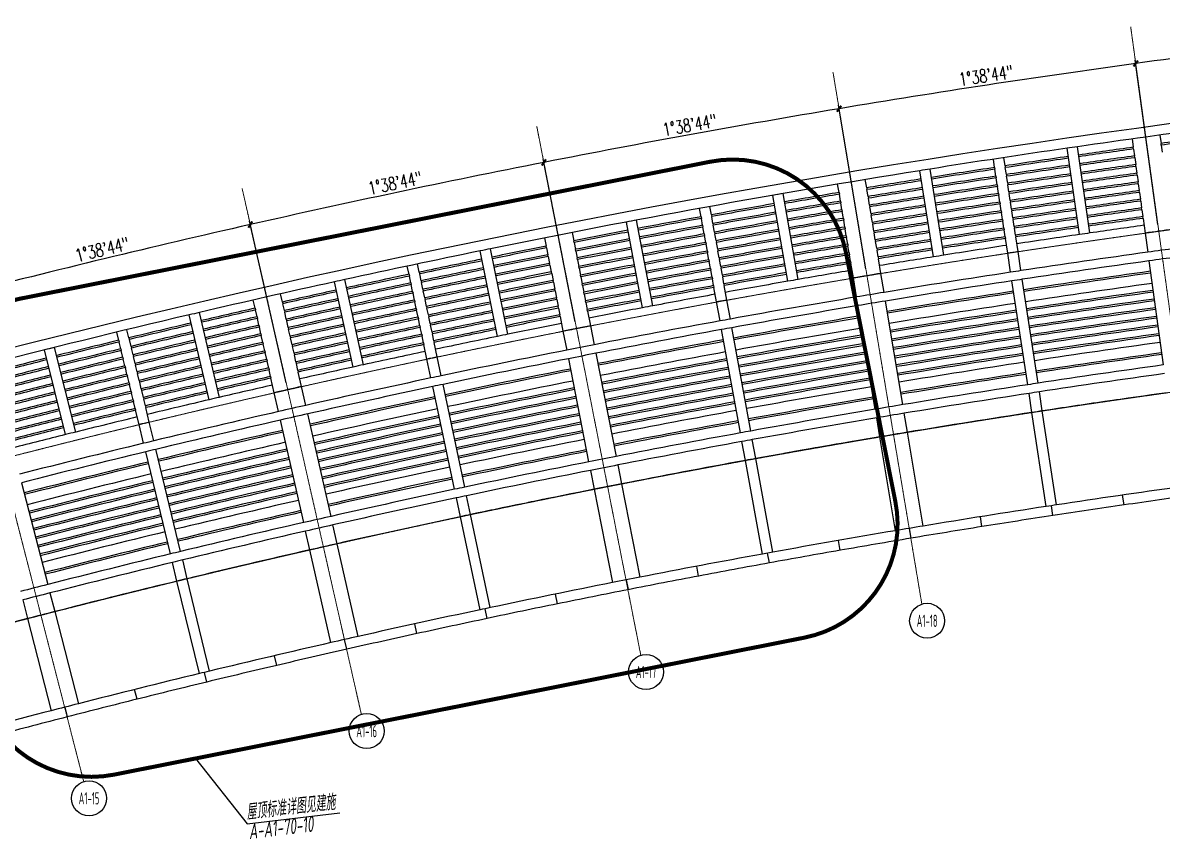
# Model space of a CAD drawing. Header units: millimetres. Extents: x 0 to 12110233, y -6694180 to 0.
# Drawn here: x 11706240 to 11738784, y -6420678 to -6397367 of the extents above; entities that cross this region are included whole.
import ezdxf
from ezdxf.enums import TextEntityAlignment as Align

# ---------------------------------------------------------------- set-up
doc = ezdxf.new("R2010")
doc.units = ezdxf.units.MM
doc.header["$LTSCALE"] = 10
doc.linetypes.add('A1-RI-F3$0$CENTER', pattern=[50.8, 31.75, -6.35, 6.35, -6.35])
doc.linetypes.add('A1-RI-F3$0$DASHED', pattern=[0.75, 0.5, -0.25])
for name, color, linetype in [('A1-RI-F3$0$A-COLU-HATH', 8, 'Continuous'), ('A1-RI-F3$0$A-SYMB', 4, 'Continuous'), ('A1-RI-F3$0$A-SYMB-NAME', 4, 'Continuous'), ('A1-RI-F3$0$A-TEXT', 4, 'Continuous'), ('A1-RI-F3$0$A-TEXT1', 4, 'Continuous'), ('A1-RI-F3$0$A2-RG-AXIS-150$0$A-DIMS-100', 1, 'Continuous'), ('A1-RI-F3$0$Crescent canopy$0$A-DETL-PEN0', 247, 'Continuous'), ('A1-RI-F3$0$Crescent canopy$0$A-DETL-PEN2', 233, 'Continuous')]:
    doc.layers.add(name, color=color, linetype=linetype)
doc.layers.add('A1-RI-F3$0$A-GRID', color=1, linetype='A1-RI-F3$0$CENTER', lineweight=9)
doc.styles.add('A1-RI-F3$0$A1-RG-AXIS$0$XD2008', font='xd-hzs.shx', dxfattribs={"width": 0.7, "bigfont": 'xd-hztxt.shx'})
doc.styles.add('A1-RI-F3$0$A2-RG-AXIS-150$0$XD2008', font='romans.shx', dxfattribs={"width": 0.7})
doc.styles.add('A1-RI-F3$0$ECADI', font='gbeitc.shx', dxfattribs={"width": 0.7, "bigfont": 'gbcbig.shx'})
doc.dimstyles.new('A1-RI-F3$0$A2-RG-AXIS-150$0$XD100', dxfattribs={"dimscale": 100, "dimtxt": 5.5, "dimasz": 1.5, "dimexe": 1, "dimexo": 2, "dimgap": 0.5, "dimtad": 1, "dimdec": 0, "dimdsep": 46, "dimtxsty": 'A1-RI-F3$0$A2-RG-AXIS-150$0$XD2008', "dimblk": 'A1-RI-F3$0$A2-RG-AXIS-150$0$_ArchTick', "dimcen": 2.5, "dimclrt": 4, "dimaunit": 1, "dimadec": 3, "dimazin": 0, "dimtfac": 1, "dimtdec": 0, "dimtix": 1, "dimtmove": 0, "dimatfit": 3, "dimfxl": 0, "dimtolj": 1, "dimtzin": 0, "dimarcsym": 0})

# ---------------------------------------------------------------- blocks, each defined once
blk = doc.blocks.new('A1-RI-F3$0$A1zhouhao')
at = {"color": 13}
blk.add_circle((11937809, -6402822), 500, dxfattribs=at)
at = {"style": 'A1-RI-F3$0$A1-RG-AXIS$0$XD2008', "width": 0.7}
blk.add_attdef('GRID', text='', height=500, dxfattribs=at).set_placement((11937809, -6402822), align=Align.MIDDLE)
blk = doc.blocks.new('A1-RI-F3$0$A$C2EA612DB')
at = {"layer": 'A1-RI-F3$0$A-GRID', "ltscale": 0.05}
for p, q in [((52366, 11788), (50266, 27044)), ((41763, 25749), (44301, 10559)), ((36274, 9099), (33301, 24210)), ((24887, 22429), (28293, 7410)), ((20363, 5491), (16528, 20407))]:
    blk.add_line(p, q, dxfattribs=at)
for points in [[(71546, 23294, 0.058826), (3864, 10683, 0.058826)], [(71809, 18701, 0.058707), (5320, 6318, 0.058707)]]:
    blk.add_lwpolyline(points, format="xyb", dxfattribs=at)
at = {"layer": 'A1-RI-F3$0$A-SYMB-NAME', "linetype": 'ByBlock'}
ref = blk.add_blockref('A1-RI-F3$0$A1zhouhao', (-11893356, 6412905), dxfattribs=at)
ref.add_attrib('GRID', 'A1-18', dxfattribs={"layer": '0', "color": 4, "height": 350, "style": 'A1-RI-F3$0$A1-RG-AXIS$0$XD2008', "width": 0.6}).set_placement((44453, 10083), align=Align.MIDDLE)
ref = blk.add_blockref('A1-RI-F3$0$A1zhouhao', (-11901383, 6411445), dxfattribs=at)
ref.add_attrib('GRID', 'A1-17', dxfattribs={"layer": '0', "color": 4, "height": 350, "style": 'A1-RI-F3$0$A1-RG-AXIS$0$XD2008', "width": 0.6}).set_placement((36426, 8623), align=Align.MIDDLE)
ref = blk.add_blockref('A1-RI-F3$0$A1zhouhao', (-11909365, 6409755), dxfattribs=at)
ref.add_attrib('GRID', 'A1-16', dxfattribs={"layer": '0', "color": 4, "height": 350, "style": 'A1-RI-F3$0$A1-RG-AXIS$0$XD2008', "width": 0.6}).set_placement((28445, 6933), align=Align.MIDDLE)
ref = blk.add_blockref('A1-RI-F3$0$A1zhouhao', (-11917294, 6407837), dxfattribs=at)
ref.add_attrib('GRID', 'A1-15', dxfattribs={"layer": '0', "color": 4, "height": 350, "style": 'A1-RI-F3$0$A1-RG-AXIS$0$XD2008', "width": 0.6}).set_placement((20515, 5015), align=Align.MIDDLE)
blk = doc.blocks.new('A1-RI-F3$0$A2-RG-AXIS-150$0$_ArchTick')
at = {"color": 0, "linetype": 'ByBlock', "const_width": 0.4}
blk.add_lwpolyline([(-0.5, -0.5), (0.5, 0.5)], dxfattribs=at)
blk = doc.blocks.new('*D460')
at = {"layer": 'A1-RI-F3$0$A2-RG-AXIS-150$0$A-DIMS-100', "color": 0, "lineweight": -2, "ltscale": 3}
for p, q in [((11747034, -6402094), (11746523, -6397384)), ((11738660, -6403124), (11738014, -6398431))]:
    blk.add_line(p, q, dxfattribs=at)
blk.add_arc((11778730, -6694179), 298438, 96.19338, 97.8388, dxfattribs=at)
at = {"layer": 'A1-RI-F3$0$A2-RG-AXIS-150$0$A-DIMS-100', "color": 0, "lineweight": -2, "ltscale": 3, "xscale": 150, "yscale": 150, "zscale": 150}
for p, rotation in [((11746534, -6397483), 6.193382759317099), ((11738028, -6398530), 187.8388037514735)]:
    blk.add_blockref('A1-RI-F3$0$A2-RG-AXIS-150$0$_ArchTick', p, dxfattribs=dict(at, rotation=rotation))
at = {"layer": 'A1-RI-F3$0$A2-RG-AXIS-150$0$A-DIMS-100', "color": 4, "ltscale": 3, "insert": (11742243, -6397705), "char_height": 375, "attachment_point": 5, "rotation": 7.0161, "style": 'A1-RI-F3$0$A2-RG-AXIS-150$0$XD2008'}
blk.add_mtext('\\A1;1°38\'44"', dxfattribs=at)
blk = doc.blocks.new('*D462')
at = {"layer": 'A1-RI-F3$0$A2-RG-AXIS-150$0$A-DIMS-100', "color": 0, "lineweight": -2, "ltscale": 3}
for p, q in [((11738660, -6403124), (11738014, -6398431)), ((11730319, -6404395), (11729539, -6399722))]:
    blk.add_line(p, q, dxfattribs=at)
blk.add_arc((11778732, -6694179), 298438, 97.83909, 99.48451, dxfattribs=at)
at = {"layer": 'A1-RI-F3$0$A2-RG-AXIS-150$0$A-DIMS-100', "color": 0, "lineweight": -2, "ltscale": 3, "xscale": 150, "yscale": 150, "zscale": 150}
for p, rotation in [((11738028, -6398530), 7.839087623137274), ((11729555, -6399821), 189.4845086152937)]:
    blk.add_blockref('A1-RI-F3$0$A2-RG-AXIS-150$0$_ArchTick', p, dxfattribs=dict(at, rotation=rotation))
at = {"layer": 'A1-RI-F3$0$A2-RG-AXIS-150$0$A-DIMS-100', "color": 4, "ltscale": 3, "insert": (11733746, -6398875), "char_height": 375, "attachment_point": 5, "rotation": 8.6618, "style": 'A1-RI-F3$0$A2-RG-AXIS-150$0$XD2008'}
blk.add_mtext('\\A1;1°38\'44"', dxfattribs=at)
blk = doc.blocks.new('*D464')
at = {"layer": 'A1-RI-F3$0$A2-RG-AXIS-150$0$A-DIMS-100', "color": 0, "lineweight": -2, "ltscale": 3}
for p, q in [((11730319, -6404395), (11729539, -6399722)), ((11722018, -6405904), (11721104, -6401256))]:
    blk.add_line(p, q, dxfattribs=at)
blk.add_arc((11778730, -6694179), 298438, 99.48422, 101.12964, dxfattribs=at)
at = {"layer": 'A1-RI-F3$0$A2-RG-AXIS-150$0$A-DIMS-100', "color": 0, "lineweight": -2, "ltscale": 3, "xscale": 150, "yscale": 150, "zscale": 150}
for p, rotation in [((11729555, -6399821), 9.48421958277839), ((11721123, -6401354), 191.1296405749349)]:
    blk.add_blockref('A1-RI-F3$0$A2-RG-AXIS-150$0$_ArchTick', p, dxfattribs=dict(at, rotation=rotation))
at = {"layer": 'A1-RI-F3$0$A2-RG-AXIS-150$0$A-DIMS-100', "color": 4, "ltscale": 3, "insert": (11725285, -6400288), "char_height": 375, "attachment_point": 5, "rotation": 10.3069, "style": 'A1-RI-F3$0$A2-RG-AXIS-150$0$XD2008'}
blk.add_mtext('\\A1;1°38\'44"', dxfattribs=at)
blk = doc.blocks.new('*D466')
at = {"layer": 'A1-RI-F3$0$A2-RG-AXIS-150$0$A-DIMS-100', "color": 0, "lineweight": -2, "ltscale": 3}
for p, q in [((11722018, -6405904), (11721104, -6401256)), ((11713764, -6407652), (11712717, -6403031))]:
    blk.add_line(p, q, dxfattribs=at)
blk.add_arc((11778732, -6694179), 298438, 101.12992, 102.77535, dxfattribs=at)
at = {"layer": 'A1-RI-F3$0$A2-RG-AXIS-150$0$A-DIMS-100', "color": 0, "lineweight": -2, "ltscale": 3, "xscale": 150, "yscale": 150, "zscale": 150}
for p, rotation in [((11721123, -6401354), 11.12992444659921), ((11712739, -6403129), 192.7753454387557)]:
    blk.add_blockref('A1-RI-F3$0$A2-RG-AXIS-150$0$_ArchTick', p, dxfattribs=dict(at, rotation=rotation))
at = {"layer": 'A1-RI-F3$0$A2-RG-AXIS-150$0$A-DIMS-100', "color": 4, "ltscale": 3, "insert": (11716868, -6401944), "char_height": 375, "attachment_point": 5, "rotation": 11.9526, "style": 'A1-RI-F3$0$A2-RG-AXIS-150$0$XD2008'}
blk.add_mtext('\\A1;1°38\'44"', dxfattribs=at)
blk = doc.blocks.new('*D468')
at = {"layer": 'A1-RI-F3$0$A2-RG-AXIS-150$0$A-DIMS-100', "color": 0, "lineweight": -2, "ltscale": 3}
for p, q in [((11713764, -6407652), (11712717, -6403031)), ((11705563, -6409635), (11704384, -6405047))]:
    blk.add_line(p, q, dxfattribs=at)
blk.add_arc((11778724, -6694180), 298438, 102.77374, 104.41916, dxfattribs=at)
at = {"layer": 'A1-RI-F3$0$A2-RG-AXIS-150$0$A-DIMS-100', "color": 0, "lineweight": -2, "ltscale": 3, "xscale": 150, "yscale": 150, "zscale": 150}
for p, rotation in [((11712739, -6403129), 12.77373545685853), ((11704409, -6405144), 194.4191564490149)]:
    blk.add_blockref('A1-RI-F3$0$A2-RG-AXIS-150$0$_ArchTick', p, dxfattribs=dict(at, rotation=rotation))
at = {"layer": 'A1-RI-F3$0$A2-RG-AXIS-150$0$A-DIMS-100', "color": 4, "ltscale": 3, "insert": (11708502, -6403841), "char_height": 375, "attachment_point": 5, "rotation": 13.5964, "style": 'A1-RI-F3$0$A2-RG-AXIS-150$0$XD2008'}
blk.add_mtext('\\A1;1°38\'44"', dxfattribs=at)
blk = doc.blocks.new('A1-RI-F3$0$Crescent canopy$0$CRESCENT')
at = {"layer": 'A1-RI-F3$0$Crescent canopy$0$A-DETL-PEN0'}
for centre, radius, start, end in [((761384, 423576), 296040, 97.4566, 97.76154), ((761384, 423576), 295990, 97.4566, 97.76153), ((761385, 423570), 296046, 97.91639, 98.22133), ((761385, 423570), 295996, 97.9164, 98.22132), ((761391, 423527), 296090, 98.27938, 98.63265), ((761391, 423527), 296040, 98.27939, 98.63264), ((761385, 423570), 295796, 97.91646, 98.2213), ((761385, 423570), 295746, 97.91647, 98.2213), ((761393, 423514), 296103, 98.6907, 99.04395), ((761393, 423514), 296053, 98.6907, 99.04394), ((761391, 423527), 295840, 98.27941, 98.63263), ((761391, 423527), 295790, 98.27941, 98.63262), ((761391, 423527), 295590, 98.27943, 98.6326), ((761391, 423527), 295540, 98.27944, 98.6326), ((761385, 423570), 295546, 97.91652, 98.22128), ((761385, 423570), 295496, 97.91654, 98.22127), ((761385, 423570), 295296, 97.91659, 98.22125), ((761385, 423570), 295246, 97.9166, 98.22125), ((761391, 423532), 296085, 99.102, 99.40689), ((761391, 423532), 296035, 99.102, 99.40688), ((761393, 423514), 295853, 98.69072, 99.04392), ((761393, 423514), 295803, 98.69073, 99.04392), ((761393, 423514), 295603, 98.69075, 99.0439), ((761393, 423514), 295553, 98.69075, 99.0439), ((761391, 423527), 295340, 98.27946, 98.63258), ((761391, 423527), 295290, 98.27946, 98.63257), ((761385, 423570), 295046, 97.91665, 98.22123), ((761385, 423570), 294996, 97.91667, 98.22122), ((761383, 423576), 296040, 99.56172, 99.86666), ((761383, 423576), 295990, 99.56173, 99.86666), ((761391, 423532), 295835, 99.10202, 99.40683), ((761391, 423532), 295785, 99.10203, 99.40682), ((761391, 423532), 295585, 99.10205, 99.40676), ((761391, 423532), 295535, 99.10205, 99.40675), ((761393, 423514), 295353, 98.69077, 99.04388), ((761393, 423514), 295303, 98.69078, 99.04387), ((761391, 423527), 295090, 98.27948, 98.63255), ((761391, 423527), 295040, 98.27949, 98.63255), ((761385, 423570), 294796, 97.91672, 98.2212), ((761385, 423570), 294746, 97.91673, 98.2212), ((761384, 423570), 296046, 99.92472, 100.27804), ((761384, 423570), 295996, 99.92473, 100.27804), ((761383, 423576), 295790, 99.56178, 99.86664), ((761383, 423576), 295740, 99.5618, 99.86663), ((761383, 423576), 295540, 99.56185, 99.86661), ((761391, 423532), 295335, 99.10207, 99.4067), ((761391, 423532), 295285, 99.10208, 99.40669), ((761393, 423514), 295103, 98.6908, 99.04385), ((761393, 423514), 295053, 98.6908, 99.04385), ((761391, 423527), 294840, 98.27951, 98.63253), ((761391, 423527), 294790, 98.27951, 98.63252), ((761391, 423527), 294590, 98.27953, 98.6325), ((761385, 423570), 294546, 97.91679, 98.22118), ((761385, 423570), 294496, 97.9168, 98.22117), ((761385, 423570), 294296, 97.91685, 98.22115), ((761385, 423570), 294246, 97.91686, 98.22115), ((761386, 423562), 296054, 100.3361, 100.68941), ((761386, 423562), 296004, 100.33611, 100.68941), ((761384, 423570), 295796, 99.92475, 100.27802), ((761384, 423570), 295746, 99.92475, 100.27801), ((761384, 423570), 295546, 99.92477, 100.27799), ((761383, 423576), 295490, 99.56186, 99.86661), ((761383, 423576), 295290, 99.56192, 99.86659), ((761383, 423576), 295240, 99.56193, 99.86658), ((761391, 423532), 295085, 99.1021, 99.40663), ((761391, 423532), 295035, 99.1021, 99.40662), ((761393, 423514), 294853, 98.69082, 99.04383), ((761393, 423514), 294803, 98.69083, 99.04382), ((761393, 423514), 294603, 98.69085, 99.0438), ((761393, 423514), 294553, 98.69085, 99.0438), ((761391, 423527), 294540, 98.27953, 98.6325), ((761391, 423527), 294340, 98.27955, 98.63248), ((761391, 423527), 294290, 98.27956, 98.63247), ((761385, 423570), 294046, 97.91692, 98.22113), ((761385, 423570), 293996, 97.91693, 98.22112), ((761387, 423555), 296062, 100.74747, 101.05239), ((761387, 423555), 296012, 100.74748, 101.05238), ((761386, 423562), 295804, 100.33613, 100.68939), ((761386, 423562), 295754, 100.33613, 100.68938), ((761384, 423570), 295496, 99.92478, 100.27799), ((761384, 423570), 295296, 99.9248, 100.27797), ((761384, 423570), 295246, 99.9248, 100.27796), ((761383, 423576), 295040, 99.56198, 99.86656), ((761383, 423576), 294990, 99.56199, 99.86656), ((761391, 423532), 294834, 99.10212, 99.40657), ((761391, 423532), 294784, 99.10213, 99.40655), ((761391, 423532), 294584, 99.10215, 99.4065), ((761391, 423532), 294534, 99.10215, 99.40649), ((761393, 423514), 294353, 98.69087, 99.04378), ((761393, 423514), 294303, 98.69088, 99.04377), ((761391, 423527), 294090, 98.27958, 98.63245), ((761391, 423527), 294040, 98.27958, 98.63245), ((761387, 423555), 295812, 100.7475, 101.05233), ((761387, 423555), 295762, 100.7475, 101.05231), ((761386, 423562), 295554, 100.33615, 100.68937), ((761386, 423562), 295504, 100.33616, 100.68936), ((761386, 423562), 295304, 100.33618, 100.68934), ((761386, 423562), 295254, 100.33618, 100.68934), ((761384, 423570), 295046, 99.92482, 100.27794), ((761384, 423570), 294996, 99.92483, 100.27794), ((761383, 423576), 294790, 99.56205, 99.86654), ((761383, 423576), 294740, 99.56206, 99.86653), ((761383, 423576), 294540, 99.56211, 99.86651), ((761391, 423532), 294334, 99.10217, 99.40643), ((761391, 423532), 294284, 99.10218, 99.40642), ((761393, 423514), 294103, 98.69089, 99.04375), ((761393, 423514), 294053, 98.6909, 99.04375), ((761389, 423544), 296072, 101.20721, 101.51212), ((761389, 423544), 296022, 101.20722, 101.51211), ((761389, 423544), 295822, 101.20728, 101.5121), ((761387, 423555), 295562, 100.74752, 101.05226), ((761387, 423555), 295512, 100.74753, 101.05225), ((761386, 423562), 295054, 100.3362, 100.68932), ((761386, 423562), 295004, 100.33621, 100.68931), ((761384, 423570), 294796, 99.92485, 100.27792), ((761384, 423570), 294746, 99.92485, 100.27792), ((761384, 423570), 294546, 99.92487, 100.2779), ((761383, 423576), 294490, 99.56213, 99.86651), ((761383, 423576), 294290, 99.56218, 99.86649), ((761383, 423576), 294240, 99.56219, 99.86648), ((761391, 423532), 294084, 99.1022, 99.40637), ((761391, 423532), 294034, 99.1022, 99.40636), ((761390, 423539), 296077, 101.57017, 101.92346), ((761390, 423539), 296027, 101.57018, 101.92345), ((761389, 423544), 295772, 101.20729, 101.51209), ((761389, 423544), 295572, 101.20734, 101.51207), ((761389, 423544), 295522, 101.20736, 101.51207), ((761387, 423555), 295312, 100.74755, 101.0522), ((761387, 423555), 295262, 100.74755, 101.05218), ((761387, 423555), 295062, 100.74757, 101.05213), ((761387, 423555), 295012, 100.74758, 101.05212), ((761386, 423562), 294804, 100.33623, 100.68929), ((761386, 423562), 294754, 100.33623, 100.68929), ((761384, 423570), 294496, 99.92488, 100.27789), ((761384, 423570), 294296, 99.9249, 100.27787), ((761384, 423570), 294246, 99.9249, 100.27787), ((761383, 423576), 294040, 99.56225, 99.86646), ((761383, 423576), 293990, 99.56226, 99.86646), ((761389, 423545), 296072, 101.98151, 102.3348), ((761389, 423545), 296022, 101.98152, 102.3348), ((761390, 423539), 295827, 101.5702, 101.92343), ((761390, 423539), 295777, 101.5702, 101.92343), ((761390, 423539), 295577, 101.57022, 101.92341), ((761390, 423539), 295527, 101.57023, 101.9234), ((761389, 423544), 295322, 101.20741, 101.51205), ((761389, 423544), 295272, 101.20742, 101.51204), ((761387, 423555), 294812, 100.7476, 101.05206), ((761387, 423555), 294762, 100.7476, 101.05205), ((761386, 423562), 294554, 100.33625, 100.68927), ((761386, 423562), 294504, 100.33626, 100.68926), ((761386, 423562), 294304, 100.33628, 100.68924), ((761384, 423570), 294046, 99.92492, 100.27785), ((761384, 423570), 293996, 99.92493, 100.27784), ((761389, 423545), 292496, 97.91735, 98.63231), ((761389, 423545), 292446, 97.91737, 98.6323), ((761389, 423545), 295822, 101.98154, 102.33478), ((761389, 423545), 295772, 101.98154, 102.33477), ((761390, 423539), 295327, 101.57025, 101.92338), ((761390, 423539), 295277, 101.57025, 101.92338), ((761389, 423544), 295072, 101.20747, 101.51202), ((761389, 423544), 295022, 101.20749, 101.51202), ((761389, 423544), 294822, 101.20754, 101.512), ((761387, 423555), 294562, 100.74762, 101.052), ((761387, 423555), 294512, 100.74763, 101.05199), ((761386, 423562), 294254, 100.33628, 100.68924), ((761386, 423562), 294054, 100.3363, 100.68922), ((761386, 423562), 294004, 100.33631, 100.68921), ((761389, 423545), 292146, 97.91745, 98.63227), ((761386, 423560), 296056, 102.39286, 102.69778), ((761386, 423560), 296006, 102.39286, 102.69777), ((761386, 423560), 295806, 102.39288, 102.69772), ((761386, 423560), 295756, 102.39289, 102.6977), ((761389, 423545), 295572, 101.98156, 102.33475), ((761389, 423545), 295522, 101.98157, 102.33475), ((761389, 423545), 295322, 101.98159, 102.33473), ((761390, 423539), 295077, 101.57027, 101.92336), ((761390, 423539), 295027, 101.57028, 101.92335), ((761389, 423544), 294772, 101.20755, 101.51199), ((761389, 423544), 294572, 101.20761, 101.51197), ((761389, 423544), 294522, 101.20762, 101.51197), ((761387, 423555), 294312, 100.74765, 101.05193), ((761387, 423555), 294262, 100.74765, 101.05192), ((761387, 423555), 294062, 100.74767, 101.05187), ((761387, 423555), 294012, 100.74768, 101.05185), ((761392, 423521), 292521, 98.69105, 99.40594), ((761392, 423521), 292471, 98.69105, 99.40593), ((761389, 423545), 291946, 97.9175, 98.63225), ((761389, 423545), 291896, 97.91751, 98.63225), ((761389, 423545), 291696, 97.91757, 98.63223), ((761389, 423545), 291646, 97.91758, 98.63222), ((761378, 423592), 296024, 102.85261, 103.15757), ((761378, 423592), 295974, 102.85263, 103.15757), ((761386, 423560), 295556, 102.39291, 102.69765), ((761386, 423560), 295506, 102.39291, 102.69764), ((761389, 423545), 295272, 101.98159, 102.33472), ((761389, 423545), 295072, 101.98161, 102.3347), ((761389, 423545), 295022, 101.98161, 102.3347), ((761390, 423539), 294827, 101.5703, 101.92333), ((761390, 423539), 294777, 101.5703, 101.92333), ((761390, 423539), 294577, 101.57032, 101.92331), ((761390, 423539), 294527, 101.57033, 101.9233), ((761389, 423544), 294322, 101.20767, 101.51195), ((761389, 423544), 294272, 101.20768, 101.51194), ((761392, 423521), 292171, 98.69108, 99.40585), ((761392, 423521), 291971, 98.6911, 99.40579), ((761392, 423521), 291921, 98.69111, 99.40578), ((761389, 423545), 291446, 97.91763, 98.6322), ((761389, 423545), 291396, 97.91765, 98.63219), ((761386, 423561), 296056, 103.21565, 103.56896), ((761378, 423592), 295774, 102.85268, 103.15755), ((761378, 423592), 295724, 102.85269, 103.15754), ((761386, 423560), 295306, 102.39293, 102.69759), ((761386, 423560), 295256, 102.39294, 102.69757), ((761389, 423545), 294822, 101.98163, 102.33468), ((761389, 423545), 294772, 101.98164, 102.33467), ((761390, 423539), 294327, 101.57035, 101.92328), ((761390, 423539), 294277, 101.57035, 101.92328), ((761389, 423544), 294072, 101.20774, 101.51192), ((761389, 423544), 294022, 101.20775, 101.51192), ((761384, 423573), 292468, 99.56267, 100.27769), ((761384, 423573), 292418, 99.56268, 100.27769), ((761392, 423521), 291721, 98.69113, 99.40573), ((761392, 423521), 291671, 98.69113, 99.40571), ((761389, 423545), 291196, 97.9177, 98.63217), ((761389, 423545), 291146, 97.91772, 98.63217), ((761386, 423561), 296006, 103.21565, 103.56895), ((761386, 423561), 295806, 103.21567, 103.56893), ((761386, 423561), 295756, 103.21568, 103.56893), ((761378, 423592), 295524, 102.85275, 103.15752), ((761378, 423592), 295474, 102.85276, 103.15752), ((761378, 423592), 295274, 102.85281, 103.1575), ((761386, 423560), 295056, 102.39296, 102.69752), ((761386, 423560), 295006, 102.39296, 102.69751), ((761386, 423560), 294806, 102.39298, 102.69746), ((761386, 423560), 294756, 102.39299, 102.69744), ((761389, 423545), 294572, 101.98166, 102.33465), ((761389, 423545), 294522, 101.98166, 102.33465), ((761389, 423545), 294322, 101.98168, 102.33463), ((761390, 423539), 294077, 101.57037, 101.92326), ((761390, 423539), 294027, 101.57038, 101.92325), ((761384, 423573), 292118, 99.56276, 100.27766), ((761384, 423573), 291918, 99.56281, 100.27763), ((761392, 423521), 291471, 98.69115, 99.40566), ((761392, 423521), 291421, 98.69116, 99.40565), ((761389, 423545), 290946, 97.91777, 98.63215), ((761389, 423545), 290896, 97.91778, 98.63214), ((761389, 423545), 290696, 97.91784, 98.63212), ((761389, 423545), 290646, 97.91785, 98.63212), ((761397, 423514), 296104, 103.62701, 103.98026), ((761397, 423514), 296054, 103.62701, 103.98025), ((761386, 423561), 295556, 103.2157, 103.56891), ((761386, 423561), 295506, 103.2157, 103.5689), ((761378, 423592), 295224, 102.85282, 103.15749), ((761378, 423592), 295024, 102.85288, 103.15748), ((761378, 423592), 294974, 102.85289, 103.15747), ((761386, 423560), 294556, 102.39301, 102.69739), ((761386, 423560), 294506, 102.39301, 102.69738), ((761389, 423545), 294272, 101.98169, 102.33462), ((761389, 423545), 294072, 101.98171, 102.3346), ((761389, 423545), 294022, 101.98171, 102.3346), ((761386, 423559), 292483, 100.33646, 101.05145), ((761386, 423559), 292433, 100.33647, 101.05144), ((761384, 423573), 291868, 99.56283, 100.27763), ((761384, 423573), 291668, 99.56288, 100.27761), ((761384, 423573), 291618, 99.5629, 100.2776), ((761392, 423521), 291221, 98.69118, 99.40559), ((761392, 423521), 291171, 98.69118, 99.40558), ((761392, 423521), 290971, 98.6912, 99.40552), ((761392, 423521), 290921, 98.69121, 99.40551), ((761389, 423545), 290446, 97.9179, 98.6321), ((761400, 423501), 296117, 104.0383, 104.34317), ((761397, 423514), 295854, 103.62703, 103.98023), ((761397, 423514), 295804, 103.62704, 103.98023), ((761397, 423514), 295604, 103.62706, 103.98021), ((761386, 423561), 295306, 103.21572, 103.56888), ((761386, 423561), 295256, 103.21573, 103.56888), ((761386, 423561), 295056, 103.21575, 103.56886), ((761378, 423592), 294774, 102.85294, 103.15745), ((761378, 423592), 294724, 102.85296, 103.15745), ((761386, 423560), 294306, 102.39303, 102.69732), ((761386, 423560), 294256, 102.39304, 102.69731), ((761386, 423559), 292133, 100.3365, 101.05135), ((761384, 423573), 291418, 99.56295, 100.27758), ((761384, 423573), 291368, 99.56296, 100.27758), ((761392, 423521), 290721, 98.69123, 99.40546), ((761392, 423521), 290671, 98.69124, 99.40544), ((761389, 423545), 290146, 97.91799, 98.63207), ((761385, 423569), 290073, 97.91797, 98.63209), ((761400, 423501), 296067, 104.03831, 104.34315), ((761400, 423501), 295867, 104.03833, 104.3431), ((761400, 423501), 295817, 104.03833, 104.34309), ((761397, 423514), 295554, 103.62706, 103.9802), ((761397, 423514), 295354, 103.62708, 103.98018), ((761397, 423514), 295304, 103.62709, 103.98018), ((761386, 423561), 295006, 103.21575, 103.56885), ((761386, 423561), 294806, 103.21577, 103.56883), ((761386, 423561), 294756, 103.21578, 103.56883), ((761378, 423592), 294524, 102.85301, 103.15743), ((761378, 423592), 294474, 102.85302, 103.15742), ((761378, 423592), 294274, 102.85307, 103.1574), ((761386, 423560), 294056, 102.39306, 102.69726), ((761386, 423560), 294006, 102.39306, 102.69724), ((761390, 423541), 292500, 101.20816, 101.9231), ((761386, 423559), 291933, 100.33652, 101.0513), ((761386, 423559), 291883, 100.33652, 101.05129), ((761386, 423559), 291683, 100.33654, 101.05123), ((761386, 423559), 291633, 100.33655, 101.05122), ((761384, 423573), 291168, 99.56302, 100.27756), ((761384, 423573), 291118, 99.56303, 100.27755), ((761384, 423573), 290918, 99.56308, 100.27753), ((761392, 423521), 290471, 98.69126, 99.40539), ((761400, 423501), 295617, 104.03835, 104.34304), ((761400, 423501), 295567, 104.03836, 104.34302), ((761397, 423514), 295104, 103.62711, 103.98016), ((761397, 423514), 295054, 103.62711, 103.98016), ((761386, 423561), 294556, 103.2158, 103.56881), ((761386, 423561), 294506, 103.2158, 103.5688), ((761378, 423592), 294224, 102.85309, 103.1574), ((761378, 423592), 294024, 102.85314, 103.15738), ((761378, 423592), 293974, 102.85315, 103.15737), ((761390, 423541), 292450, 101.20817, 101.9231), ((761390, 423541), 292150, 101.20825, 101.92307), ((761386, 423559), 291433, 100.33657, 101.05117), ((761386, 423559), 291383, 100.33657, 101.05115), ((761384, 423573), 290868, 99.5631, 100.27753), ((761384, 423573), 290668, 99.56315, 100.27751), ((761384, 423573), 290618, 99.56317, 100.2775), ((761392, 423521), 290171, 98.69129, 99.40531), ((761392, 423526), 290116, 98.69135, 99.40537), ((761400, 423501), 295367, 104.03838, 104.34297), ((761400, 423501), 295317, 104.03838, 104.34296), ((761400, 423501), 295117, 104.0384, 104.3429), ((761397, 423514), 294854, 103.62713, 103.98014), ((761397, 423514), 294804, 103.62714, 103.98013), ((761397, 423514), 294604, 103.62716, 103.98011), ((761386, 423561), 294306, 103.21582, 103.56878), ((761386, 423561), 294256, 103.21583, 103.56878), ((761386, 423561), 294056, 103.21585, 103.56876), ((761390, 423541), 291950, 101.20831, 101.92305), ((761390, 423541), 291900, 101.20832, 101.92304), ((761386, 423559), 291183, 100.33659, 101.0511), ((761386, 423559), 291133, 100.3366, 101.05109), ((761384, 423573), 290418, 99.56322, 100.27748), ((761400, 423501), 295067, 104.03841, 104.34289), ((761400, 423501), 294867, 104.03843, 104.34284), ((761400, 423501), 294817, 104.03843, 104.34282), ((761397, 423514), 294554, 103.62716, 103.98011), ((761397, 423514), 294354, 103.62718, 103.98009), ((761397, 423514), 294303, 103.62719, 103.98008), ((761386, 423561), 294006, 103.21585, 103.56875), ((761388, 423551), 292490, 101.98186, 102.69683), ((761388, 423551), 292440, 101.98187, 102.69682), ((761390, 423541), 291700, 101.20837, 101.92302), ((761390, 423541), 291650, 101.20839, 101.92302), ((761386, 423559), 290933, 100.33662, 101.05103), ((761386, 423559), 290883, 100.33662, 101.05102), ((761386, 423559), 290683, 100.33664, 101.05096), ((761386, 423559), 290633, 100.33665, 101.05095), ((761384, 423573), 290118, 99.5633, 100.27745), ((761390, 423538), 290104, 99.56334, 100.27739), ((761400, 423501), 294617, 104.03845, 104.34277), ((761400, 423501), 294567, 104.03846, 104.34276), ((761397, 423514), 294103, 103.6272, 103.98006), ((761397, 423514), 294053, 103.62721, 103.98006), ((761388, 423551), 292140, 101.9819, 102.69674), ((761390, 423541), 291450, 101.20844, 101.923), ((761390, 423541), 291400, 101.20845, 101.92299), ((761390, 423541), 291200, 101.20851, 101.92297), ((761386, 423559), 290433, 100.33667, 101.0509), ((761400, 423501), 294367, 104.03848, 104.34271), ((761400, 423501), 294317, 104.03848, 104.34269), ((761400, 423501), 294117, 104.0385, 104.34264), ((761388, 423551), 291940, 101.98192, 102.69668), ((761388, 423551), 291890, 101.98192, 102.69667), ((761388, 423551), 291690, 101.98194, 102.69662), ((761388, 423551), 291640, 101.98195, 102.6966), ((761390, 423541), 291150, 101.20852, 101.92297), ((761390, 423541), 290950, 101.20858, 101.92295), ((761390, 423541), 290900, 101.20859, 101.92294), ((761386, 423559), 290133, 100.3367, 101.05081), ((761385, 423565), 290076, 100.33666, 101.05077), ((761400, 423501), 294067, 104.03851, 104.34263), ((761380, 423583), 292457, 102.85357, 103.56862), ((761380, 423583), 292407, 102.85358, 103.56861), ((761388, 423551), 291440, 101.98197, 102.69655), ((761388, 423551), 291390, 101.98197, 102.69654), ((761390, 423541), 290700, 101.20864, 101.92292), ((761390, 423541), 290650, 101.20866, 101.92292), ((761380, 423583), 292107, 102.85366, 103.56858), ((761380, 423583), 291907, 102.85371, 103.56856), ((761388, 423551), 291190, 101.98199, 102.69648), ((761388, 423551), 291140, 101.982, 102.69647), ((761390, 423541), 290450, 101.20871, 101.9229), ((761380, 423583), 291857, 102.85373, 103.56856), ((761380, 423583), 291657, 102.85378, 103.56854), ((761380, 423583), 291607, 102.85379, 103.56853), ((761388, 423551), 290940, 101.98202, 102.69641), ((761388, 423551), 290890, 101.98202, 102.6964), ((761388, 423551), 290690, 101.98204, 102.69635), ((761388, 423551), 290640, 101.98205, 102.69633), ((761390, 423541), 290150, 101.20879, 101.92287), ((761384, 423570), 290071, 101.20878, 101.92291), ((761399, 423506), 292537, 103.62737, 104.34222), ((761399, 423506), 292487, 103.62737, 104.34221), ((761380, 423583), 291407, 102.85385, 103.56851), ((761380, 423583), 291358, 102.85386, 103.5685), ((761388, 423551), 290440, 101.98207, 102.69628), ((761399, 423506), 292187, 103.6274, 104.34213), ((761399, 423506), 291987, 103.62742, 104.34208), ((761399, 423506), 291937, 103.62743, 104.34206), ((761380, 423583), 291158, 102.85392, 103.56848), ((761380, 423583), 291108, 102.85393, 103.56848), ((761380, 423583), 290908, 102.85398, 103.56846), ((761388, 423551), 290140, 101.9821, 102.6962), ((761391, 423537), 290105, 101.98219, 102.69623), ((761399, 423506), 291736, 103.62745, 104.34201), ((761399, 423506), 291686, 103.62745, 104.34199), ((761380, 423583), 290858, 102.854, 103.56845), ((761380, 423583), 290658, 102.85405, 103.56843), ((761380, 423583), 290608, 102.85406, 103.56843), ((761399, 423506), 291486, 103.62747, 104.34194), ((761399, 423506), 291436, 103.62748, 104.34193), ((761399, 423506), 291236, 103.6275, 104.34187), ((761380, 423583), 290408, 102.85412, 103.56841), ((761399, 423506), 291186, 103.6275, 104.34186), ((761399, 423506), 290986, 103.62752, 104.34181), ((761399, 423506), 290936, 103.62753, 104.34179), ((761380, 423583), 290108, 102.8542, 103.56838), ((761395, 423521), 290122, 102.8542, 103.5682), ((761399, 423506), 290736, 103.62755, 104.34174), ((761399, 423506), 290686, 103.62755, 104.34172), ((761399, 423506), 290486, 103.62757, 104.34167), ((761399, 423507), 290186, 103.62761, 104.34159), ((761382, 423574), 290067, 103.62746, 104.3416)]:
    blk.add_arc(centre, radius, start, end, dxfattribs=at)
at = {"layer": 'A1-RI-F3$0$Crescent canopy$0$A-DETL-PEN2'}
for p, q in [((720579, 717033), (720611, 716795)), ((721371, 717142), (721404, 716904)), ((719077, 714304), (718720, 716768)), ((719374, 714347), (719017, 716811)), ((720618, 716745), (720611, 716795)), ((720618, 716745), (720646, 716547)), ((721411, 716854), (721404, 716904)), ((721411, 716854), (721438, 716656)), ((716652, 716217), (716616, 716455)), ((716949, 716262), (716913, 716500)), ((720652, 716498), (720646, 716547)), ((720652, 716498), (720680, 716300)), ((714907, 713667), (714514, 716125)), ((715203, 713714), (714811, 716173)), ((716652, 716217), (716660, 716168)), ((716690, 715970), (716660, 716168)), ((716949, 716262), (716956, 716213)), ((716986, 716015), (716956, 716213)), ((716986, 716015), (716994, 715966)), ((720686, 716250), (720680, 716300)), ((720686, 716250), (720714, 716052)), ((720721, 716002), (720714, 716052)), ((720721, 716002), (720748, 715804)), ((712208, 715503), (712168, 715740)), ((712997, 715635), (712958, 715872)), ((716690, 715970), (716697, 715920)), ((716728, 715723), (716697, 715920)), ((716728, 715723), (716735, 715673)), ((716765, 715476), (716735, 715673)), ((717024, 715768), (716994, 715966)), ((717024, 715768), (717032, 715719)), ((717062, 715521), (717032, 715719)), ((720755, 715755), (720748, 715804)), ((720755, 715755), (720782, 715557)), ((710746, 712969), (710318, 715422)), ((711042, 713021), (710614, 715474)), ((712208, 715503), (712216, 715454)), ((712249, 715257), (712216, 715454)), ((712997, 715635), (713005, 715586)), ((713038, 715388), (713005, 715586)), ((713038, 715388), (713047, 715339)), ((713079, 715142), (713047, 715339)), ((716765, 715476), (716773, 715426)), ((716803, 715228), (716773, 715426)), ((717062, 715521), (717069, 715471)), ((717099, 715274), (717069, 715471)), ((720789, 715507), (720782, 715557)), ((720789, 715507), (720816, 715309)), ((708267, 714812), (708224, 715048)), ((708562, 714866), (708519, 715102)), ((712249, 715257), (712257, 715207)), ((712290, 715010), (712257, 715207)), ((712290, 715010), (712299, 714961)), ((713079, 715142), (713088, 715092)), ((713121, 714895), (713088, 715092)), ((716803, 715228), (716810, 715179)), ((716840, 714981), (716810, 715179)), ((717099, 715274), (717107, 715224)), ((717137, 715027), (717107, 715224)), ((717137, 715027), (717145, 714977)), ((720823, 715259), (720816, 715309)), ((720823, 715259), (720850, 715061)), ((720857, 715012), (720850, 715061)), ((720857, 715012), (720884, 714814)), ((706891, 712268), (706427, 714715)), ((708267, 714812), (708276, 714763)), ((708312, 714566), (708276, 714763)), ((708562, 714866), (708571, 714816)), ((708607, 714620), (708571, 714816)), ((712332, 714763), (712299, 714961)), ((712332, 714763), (712340, 714714)), ((712373, 714517), (712340, 714714)), ((713121, 714895), (713129, 714846)), ((713162, 714649), (713129, 714846)), ((716840, 714981), (716848, 714932)), ((716878, 714734), (716848, 714932)), ((716878, 714734), (716886, 714685)), ((716916, 714487), (716886, 714685)), ((717175, 714779), (717145, 714977)), ((717175, 714779), (717182, 714730)), ((717212, 714532), (717182, 714730)), ((720891, 714764), (720884, 714814)), ((720891, 714764), (720949, 714343)), ((704584, 714361), (704630, 714125)), ((706596, 712212), (706133, 714659)), ((708312, 714566), (708321, 714517)), ((708357, 714320), (708321, 714517)), ((708607, 714620), (708616, 714570)), ((708652, 714374), (708616, 714570)), ((708652, 714374), (708661, 714324)), ((712373, 714517), (712381, 714468)), ((712414, 714270), (712381, 714468)), ((713162, 714649), (713170, 714599)), ((713203, 714402), (713170, 714599)), ((713203, 714402), (713211, 714353)), ((713244, 714155), (713211, 714353)), ((716916, 714487), (716923, 714438)), ((716953, 714240), (716923, 714438)), ((717212, 714532), (717220, 714483)), ((717250, 714285), (717220, 714483)), ((703799, 714206), (703845, 713971)), ((704640, 714076), (704630, 714125)), ((704640, 714076), (704678, 713880)), ((708357, 714320), (708365, 714271)), ((708401, 714074), (708365, 714271)), ((708401, 714074), (708410, 714025)), ((708446, 713828), (708410, 714025)), ((708696, 714128), (708661, 714324)), ((708696, 714128), (708705, 714078)), ((708741, 713882), (708705, 714078)), ((712414, 714270), (712422, 714221)), ((712455, 714024), (712422, 714221)), ((712455, 714024), (712463, 713974)), ((713244, 714155), (713253, 714106)), ((713285, 713909), (713253, 714106)), ((716953, 714240), (716961, 714190)), ((717025, 713771), (716961, 714190)), ((717250, 714285), (717258, 714236)), ((717321, 713816), (717258, 714236)), ((720949, 714343), (721024, 713798)), ((702457, 711396), (701959, 713835)), ((702751, 711456), (702252, 713895)), ((703855, 713922), (703845, 713971)), ((703855, 713922), (703893, 713725)), ((703903, 713676), (703893, 713725)), ((704688, 713831), (704678, 713880)), ((704688, 713831), (704727, 713634)), ((708446, 713828), (708455, 713779)), ((708491, 713582), (708455, 713779)), ((708741, 713882), (708750, 713832)), ((708786, 713636), (708750, 713832)), ((712496, 713777), (712463, 713974)), ((712496, 713777), (712505, 713728)), ((712538, 713530), (712505, 713728)), ((713285, 713909), (713294, 713860)), ((713327, 713662), (713294, 713860)), ((717108, 713227), (717025, 713771)), ((717404, 713272), (717321, 713816)), ((699926, 713166), (699876, 713402)), ((700219, 713229), (700169, 713464)), ((703903, 713676), (703942, 713480)), ((703951, 713431), (703942, 713480)), ((703951, 713431), (703990, 713235)), ((704736, 713585), (704727, 713634)), ((704736, 713585), (704775, 713389)), ((704785, 713340), (704775, 713389)), ((708491, 713582), (708500, 713533)), ((708535, 713336), (708500, 713533)), ((708786, 713636), (708795, 713587)), ((708831, 713390), (708795, 713587)), ((708831, 713390), (708840, 713341)), ((712538, 713530), (712546, 713481)), ((712616, 713062), (712546, 713481)), ((713327, 713662), (713335, 713613)), ((713405, 713194), (713335, 713613)), ((721058, 713551), (721467, 710579)), ((699926, 713166), (699936, 713118)), ((699977, 712922), (699936, 713118)), ((700219, 713229), (700230, 713180)), ((700271, 712984), (700230, 713180)), ((704000, 713186), (703990, 713235)), ((704000, 713186), (704038, 712989)), ((704785, 713340), (704823, 713144)), ((704833, 713095), (704823, 713144)), ((704833, 713095), (704871, 712899)), ((708535, 713336), (708544, 713287)), ((708580, 713090), (708544, 713287)), ((708580, 713090), (708589, 713041)), ((708875, 713144), (708840, 713341)), ((708875, 713144), (708884, 713095)), ((708920, 712898), (708884, 713095)), ((712706, 712520), (712616, 713062)), ((713496, 712652), (713405, 713194)), ((698330, 710520), (697797, 712952)), ((698623, 710584), (698090, 713016)), ((699977, 712922), (699988, 712873)), ((700029, 712677), (699988, 712873)), ((700271, 712984), (700281, 712935)), ((700323, 712739), (700281, 712935)), ((700323, 712739), (700333, 712691)), ((704048, 712940), (704038, 712989)), ((704048, 712940), (704086, 712744)), ((704096, 712695), (704086, 712744)), ((704881, 712850), (704871, 712899)), ((704881, 712850), (704920, 712653)), ((708625, 712844), (708589, 713041)), ((708625, 712844), (708634, 712795)), ((708710, 712377), (708634, 712795)), ((708920, 712898), (708929, 712849)), ((709005, 712431), (708929, 712849)), ((717597, 710014), (717145, 712980)), ((717894, 710059), (717442, 713025)), ((695530, 712199), (695477, 712433)), ((696310, 712376), (696257, 712610)), ((700029, 712677), (700040, 712628)), ((700081, 712433), (700040, 712628)), ((700081, 712433), (700091, 712384)), ((700375, 712495), (700333, 712691)), ((700375, 712495), (700385, 712446)), ((700426, 712250), (700385, 712446)), ((704096, 712695), (704135, 712499)), ((704144, 712450), (704135, 712499)), ((704144, 712450), (704183, 712254)), ((704929, 712604), (704920, 712653)), ((704929, 712604), (704968, 712408)), ((704978, 712359), (704968, 712408)), ((709005, 712431), (708710, 712377)), ((709103, 711890), (709005, 712431)), ((714031, 709446), (713537, 712405)), ((694508, 709653), (693940, 712078)), ((695530, 712199), (695541, 712150)), ((695585, 711955), (695541, 712150)), ((696310, 712376), (696321, 712327)), ((696365, 712132), (696321, 712327)), ((696365, 712132), (696376, 712083)), ((696421, 711888), (696376, 712083)), ((700133, 712188), (700091, 712384)), ((700133, 712188), (700143, 712139)), ((700185, 711944), (700143, 712139)), ((700426, 712250), (700437, 712201)), ((700478, 712006), (700437, 712201)), ((704193, 712204), (704183, 712254)), ((704193, 712204), (704231, 712008)), ((704978, 712359), (705016, 712163)), ((705026, 712114), (705016, 712163)), ((705026, 712114), (705108, 711697)), ((708808, 711836), (708710, 712377)), ((713242, 709314), (712748, 712273)), ((694216, 709585), (693648, 712009)), ((695585, 711955), (695596, 711906)), ((695640, 711711), (695596, 711906)), ((696421, 711888), (696432, 711839)), ((696476, 711644), (696432, 711839)), ((700185, 711944), (700195, 711895)), ((700236, 711699), (700195, 711895)), ((700478, 712006), (700488, 711957)), ((700530, 711761), (700488, 711957)), ((700530, 711761), (700540, 711712)), ((704241, 711959), (704231, 712008)), ((704241, 711959), (704323, 711542)), ((691635, 711282), (691579, 711516)), ((691927, 711353), (691870, 711586)), ((695640, 711711), (695651, 711662)), ((695696, 711467), (695651, 711662)), ((695696, 711467), (695707, 711418)), ((696476, 711644), (696487, 711595)), ((696531, 711400), (696487, 711595)), ((700236, 711699), (700247, 711650)), ((700288, 711454), (700247, 711650)), ((700288, 711454), (700298, 711405)), ((700582, 711517), (700540, 711712)), ((700582, 711517), (700592, 711468)), ((700633, 711272), (700592, 711468)), ((704323, 711542), (704429, 711003)), ((705108, 711697), (705214, 711157)), ((709390, 708638), (708853, 711590)), ((709685, 708692), (709148, 711644)), ((691635, 711282), (691647, 711234)), ((691694, 711039), (691647, 711234)), ((691927, 711353), (691938, 711304)), ((691985, 711110), (691938, 711304)), ((691985, 711110), (691997, 711061)), ((695751, 711223), (695707, 711418)), ((695751, 711223), (695762, 711175)), ((695806, 710980), (695762, 711175)), ((696531, 711400), (696542, 711351)), ((696586, 711156), (696542, 711351)), ((696586, 711156), (696597, 711108)), ((696642, 710913), (696597, 711108)), ((700340, 711210), (700298, 711405)), ((700340, 711210), (700350, 711161)), ((700438, 710745), (700350, 711161)), ((700633, 711272), (700644, 711223)), ((700732, 710808), (700644, 711223)), ((690116, 708591), (689513, 711007)), ((690407, 708664), (689804, 711080)), ((691694, 711039), (691706, 710991)), ((691753, 710796), (691706, 710991)), ((691753, 710796), (691764, 710748)), ((692044, 710867), (691997, 711061)), ((692044, 710867), (692056, 710818)), ((692103, 710624), (692056, 710818)), ((695806, 710980), (695817, 710931)), ((695862, 710736), (695817, 710931)), ((696642, 710913), (696653, 710864)), ((696697, 710669), (696653, 710864)), ((700846, 710269), (700732, 710808)), ((705262, 710912), (705841, 707968)), ((691811, 710553), (691764, 710748)), ((691811, 710553), (691823, 710505)), ((691870, 710310), (691823, 710505)), ((692103, 710624), (692115, 710575)), ((692162, 710381), (692115, 710575)), ((695862, 710736), (695873, 710687)), ((695917, 710492), (695873, 710687)), ((695917, 710492), (695928, 710443)), ((696697, 710669), (696708, 710620)), ((696752, 710425), (696708, 710620)), ((700552, 710207), (700438, 710745)), ((704477, 710757), (705056, 707814)), ((691870, 710310), (691882, 710262)), ((691929, 710067), (691882, 710262)), ((692162, 710381), (692173, 710332)), ((692220, 710138), (692173, 710332)), ((692220, 710138), (692232, 710089)), ((695972, 710248), (695928, 710443)), ((695972, 710248), (695983, 710199)), ((696077, 709785), (695983, 710199)), ((696752, 710425), (696763, 710376)), ((696857, 709962), (696763, 710376)), ((691929, 710067), (691941, 710019)), ((691988, 709824), (691941, 710019)), ((691988, 709824), (691999, 709776)), ((692279, 709895), (692232, 710089)), ((692279, 709895), (692291, 709846)), ((692338, 709652), (692291, 709846)), ((696979, 709426), (696857, 709962)), ((701225, 707028), (700604, 709963)), ((701519, 707090), (700897, 710025)), ((718014, 709268), (717931, 709812)), ((692046, 709581), (691999, 709776)), ((692046, 709581), (692058, 709533)), ((692105, 709338), (692058, 709533)), ((692338, 709652), (692350, 709603)), ((692397, 709409), (692350, 709603)), ((696199, 709249), (696077, 709785)), ((717718, 709223), (717635, 709767)), ((692105, 709338), (692117, 709290)), ((692217, 708877), (692117, 709290)), ((692397, 709409), (692409, 709360)), ((692508, 708947), (692409, 709360)), ((697698, 706256), (697034, 709182)), ((714163, 708657), (714072, 709199)), ((718127, 706539), (717718, 709223)), ((718423, 706584), (718014, 709268)), ((692346, 708342), (692217, 708877)), ((692638, 708413), (692508, 708947)), ((696917, 706079), (696254, 709005)), ((713374, 708525), (713283, 709068)), ((713821, 705847), (713374, 708525)), ((714610, 705979), (714163, 708657)), ((693402, 705254), (692697, 708170)), ((709533, 707851), (709434, 708392)), ((709828, 707905), (709730, 708446)), ((693110, 705183), (692405, 708099)), ((710019, 705180), (709533, 707851)), ((710314, 705234), (709828, 707905)), ((705105, 707569), (705211, 707029)), ((705890, 707723), (705996, 707183)), ((688859, 707216), (689606, 704311)), ((705211, 707029), (705735, 704365)), ((705996, 707183), (706520, 704519)), ((701391, 706245), (701277, 706783)), ((701684, 706307), (701570, 706845)), ((718318, 706280), (718275, 706561)), ((720349, 706582), (720308, 706864)), ((701953, 703589), (701391, 706245)), ((702247, 703651), (701684, 706307)), ((716289, 705963), (716244, 706245)), ((697874, 705476), (697753, 706012)), ((714263, 705632), (714216, 705913)), ((697094, 705299), (696973, 705835)), ((712239, 705286), (712190, 705567)), ((697695, 702651), (697094, 705299)), ((698475, 702828), (697874, 705476)), ((693298, 704406), (693169, 704940)), ((693590, 704476), (693461, 705011)), ((710314, 705234), (710019, 705180)), ((710217, 704926), (710166, 705207)), ((708198, 704552), (708145, 704832)), ((693937, 701767), (693298, 704406)), ((694228, 701837), (693590, 704476)), ((706127, 704442), (706182, 704163)), ((689668, 704069), (689805, 703536)), ((704169, 703759), (704112, 704038)), ((688894, 703869), (689031, 703337)), ((702159, 703341), (702100, 703620)), ((689031, 703337), (689707, 700707)), ((689805, 703536), (690482, 700906)), ((700152, 702909), (700091, 703187)), ((698148, 702462), (698085, 702740)), ((696147, 702001), (696082, 702278)), ((694149, 701525), (694082, 701802)), ((692156, 701035), (692087, 701312)), ((690094, 700807), (690165, 700531))]:
    blk.add_line(p, q, dxfattribs=at)
for centre, radius, start, end in [((761388, 423552), 296587, 95.75319, 108.15129), ((761384, 423579), 296277, 97.45657, 98.22134), ((761388, 423550), 296307, 98.27936, 99.04406), ((761389, 423545), 296311, 98.22135, 98.27936), ((761387, 423554), 296303, 99.10199, 101.51212), ((761393, 423519), 296337, 99.04397, 99.10198), ((761384, 423574), 296282, 99.86668, 99.9247), ((761386, 423558), 296298, 100.68944, 100.74745), ((761385, 423570), 293796, 97.91698, 98.2211), ((761384, 423579), 293562, 97.76089, 97.91703), ((761391, 423527), 293840, 98.2796, 98.63243), ((761389, 423546), 293821, 98.2211, 98.2796), ((761383, 423573), 296283, 101.57016, 102.33492), ((761390, 423541), 296316, 101.51214, 101.57015), ((761393, 423519), 293847, 99.04373, 99.10222), ((761393, 423514), 293853, 98.69092, 99.04373), ((761388, 423552), 293589, 98.63244, 98.69099), ((761389, 423545), 293046, 97.9172, 98.63236), ((761384, 423579), 293012, 97.76074, 97.91717), ((761391, 423532), 293834, 99.10222, 99.4063), ((761389, 423545), 292796, 97.91727, 98.63234), ((761384, 423579), 292762, 97.76067, 97.91724), ((761383, 423576), 293790, 99.56231, 99.86644), ((761393, 423517), 293625, 99.4063, 99.56241), ((761392, 423520), 293071, 98.69099, 99.40609), ((761388, 423552), 293039, 98.63239, 98.69105), ((761397, 423510), 296348, 102.39292, 103.15751), ((761388, 423552), 296305, 102.33483, 102.39284), ((761384, 423570), 293796, 99.92495, 100.27782), ((761384, 423573), 293793, 99.86644, 99.92495), ((761392, 423521), 292821, 98.69102, 99.40602), ((761388, 423552), 292789, 98.63236, 98.69107), ((761386, 423562), 293804, 100.33633, 100.68919), ((761384, 423573), 293018, 99.56252, 100.27775), ((761393, 423517), 293075, 99.40616, 99.56256), ((761393, 423517), 292825, 99.40609, 99.56262), ((761377, 423596), 296259, 103.1576, 103.21562), ((761387, 423555), 293812, 100.7477, 101.0518), ((761386, 423558), 293808, 100.68919, 100.74769), ((761384, 423573), 292768, 99.56259, 100.27772), ((761382, 423572), 296284, 103.21547, 105.62503), ((761389, 423544), 293822, 101.2078, 101.5119), ((761386, 423559), 293033, 100.33641, 101.0516), ((761384, 423573), 293018, 100.2777, 100.33636), ((761390, 423541), 293826, 101.5119, 101.5704), ((761385, 423564), 293578, 101.05171, 101.20784), ((761386, 423559), 292783, 100.33643, 101.05153), ((761384, 423573), 292768, 100.27767, 100.33638), ((761390, 423539), 293827, 101.5704, 101.92323), ((761385, 423563), 293028, 101.05157, 101.20799), ((761400, 423503), 296355, 103.98028, 104.03828), ((761389, 423545), 293822, 101.98173, 102.33458), ((761381, 423582), 293559, 101.92327, 101.98182), ((761390, 423541), 293050, 101.20801, 101.92316), ((761385, 423563), 292778, 101.0515, 101.20806), ((761386, 423560), 293806, 102.39308, 102.69719), ((761388, 423552), 293815, 102.33458, 102.39308), ((761390, 423541), 292800, 101.20808, 101.92313), ((761385, 423569), 289773, 97.91806, 98.63206), ((761388, 423551), 293040, 101.98181, 102.69698), ((761381, 423582), 293009, 101.92321, 101.98187), ((761385, 423569), 289523, 97.91812, 98.63204), ((761378, 423591), 293774, 102.85321, 103.15735), ((761398, 423508), 293635, 102.69716, 102.85326), ((761388, 423551), 292790, 101.98183, 102.69691), ((761381, 423582), 292759, 101.92319, 101.9819), ((761392, 423526), 289816, 98.69138, 99.40529), ((761388, 423552), 289789, 98.63206, 98.69137), ((761388, 423552), 289539, 98.63203, 98.6914), ((761386, 423561), 293806, 103.21587, 103.56873), ((761377, 423596), 293769, 103.15735, 103.21586), ((761392, 423526), 289566, 98.69141, 99.40522), ((761389, 423545), 288996, 97.9183, 98.63195), ((761386, 423566), 288975, 98.18592, 98.54277), ((761380, 423583), 293007, 102.85342, 103.56867), ((761398, 423508), 293085, 102.69702, 102.85341), ((761398, 423508), 292835, 102.69695, 102.85348), ((761390, 423538), 289804, 99.56342, 100.27736), ((761393, 423518), 289824, 99.40528, 99.56343), ((761393, 423518), 289574, 99.40521, 99.5635), ((761392, 423521), 289021, 98.6914, 99.40499), ((761388, 423552), 288989, 98.63198, 98.69146), ((761397, 423514), 293853, 103.62723, 103.98004), ((761385, 423559), 293582, 103.56856, 103.62711), ((761380, 423583), 292757, 102.85349, 103.56865), ((761390, 423538), 289554, 99.56349, 100.27733), ((761400, 423501), 293867, 104.03853, 104.34257), ((761400, 423503), 293865, 103.98003, 104.03853), ((761385, 423565), 289776, 100.33669, 101.05069), ((761384, 423573), 289769, 100.27737, 100.33669), ((761384, 423572), 288969, 99.56362, 100.27733), ((761393, 423518), 289024, 99.40506, 99.56365), ((761399, 423506), 293087, 103.62731, 104.34237), ((761385, 423559), 293032, 103.56851, 103.62717), ((761385, 423559), 292782, 103.56848, 103.62719), ((761385, 423565), 289526, 100.33672, 101.05062), ((761384, 423573), 289519, 100.27734, 100.33671), ((761391, 423534), 289008, 99.63314, 100.11576), ((761399, 423506), 292837, 103.62734, 104.3423), ((761385, 423563), 289778, 101.05069, 101.20887), ((761386, 423559), 288983, 100.33682, 101.0505), ((761384, 423573), 288969, 100.27729, 100.33677), ((761384, 423570), 289771, 101.20887, 101.92288), ((761384, 423570), 289521, 101.20893, 101.92285), ((761385, 423563), 289528, 101.05062, 101.20894), ((761391, 423537), 289805, 101.98222, 102.69615), ((761381, 423582), 289759, 101.92288, 101.9822), ((761390, 423541), 289000, 101.20911, 101.92275), ((761385, 423563), 288978, 101.05047, 101.20909), ((761389, 423545), 286281, 97.91905, 98.63167), ((761385, 423573), 285968, 97.83897, 98.25036), ((761391, 423537), 289555, 101.98225, 102.69608), ((761381, 423582), 289509, 101.92286, 101.98223), ((761384, 423569), 288973, 101.456, 101.58937), ((761392, 423521), 286306, 98.69169, 99.40424), ((761388, 423552), 286274, 98.6317, 98.69174), ((761391, 423528), 286014, 98.25036, 98.66168), ((761397, 423508), 289834, 102.69614, 102.85429), ((761388, 423551), 288990, 101.98222, 102.69588), ((761381, 423582), 288959, 101.9228, 101.98229), ((761383, 423576), 288965, 101.72274, 101.85611), ((761393, 423515), 286027, 98.66167, 99.07297), ((761395, 423521), 289822, 102.85428, 103.56817), ((761397, 423508), 289584, 102.69607, 102.85435), ((761393, 423518), 286309, 99.40431, 99.5644), ((761390, 423535), 286007, 99.07297, 99.4843), ((761395, 423521), 289571, 102.85435, 103.56814), ((761384, 423572), 286254, 99.56437, 100.27705), ((761384, 423574), 285967, 99.4843, 99.89569), ((761385, 423559), 289782, 103.56818, 103.6275), ((761381, 423581), 288959, 102.85452, 103.56826), ((761397, 423508), 289034, 102.69592, 102.85451), ((761384, 423569), 285972, 99.89569, 100.30707), ((761382, 423574), 289767, 103.62749, 104.34152), ((761382, 423574), 289517, 103.62752, 104.34145), ((761385, 423559), 289532, 103.56816, 103.62752), ((761395, 423519), 289023, 102.92792, 103.46311), ((761386, 423559), 286268, 100.3371, 101.04975), ((761386, 423562), 285979, 100.30707, 100.71844), ((761381, 423576), 289765, 104.34152, 104.49971), ((761399, 423507), 289036, 103.62772, 104.34127), ((761382, 423574), 288967, 103.71679, 104.25209), ((761385, 423559), 288982, 103.5681, 103.62758), ((761390, 423541), 286285, 101.20986, 101.92247), ((761385, 423563), 286263, 101.04972, 101.20984), ((761387, 423554), 285987, 100.71844, 101.1298), ((761381, 423576), 289515, 104.34145, 104.49977), ((761389, 423545), 285996, 101.1298, 101.54115), ((761382, 423582), 286244, 101.92252, 101.98257), ((761390, 423540), 286002, 101.54115, 101.95248), ((761389, 423546), 288996, 104.49984, 105.21291), ((761381, 423576), 288965, 104.3413, 104.49992), ((761388, 423551), 286275, 101.9825, 102.69513), ((761389, 423545), 285996, 101.95248, 102.36383), ((761381, 423581), 286244, 102.85527, 103.56798), ((761397, 423509), 286319, 102.69517, 102.85526), ((761385, 423561), 285980, 102.36383, 102.7752), ((761379, 423588), 285952, 102.7752, 103.18661), ((761386, 423561), 285981, 103.18662, 103.59799), ((761399, 423507), 286321, 103.62801, 104.34052), ((761385, 423559), 286267, 103.56782, 103.62786), ((761397, 423515), 286027, 103.59798, 104.00928), ((761400, 423503), 286040, 104.00928, 104.42056), ((761388, 423547), 286280, 104.50059, 105.21271), ((761381, 423575), 286250, 104.34055, 104.50068), ((761395, 423523), 286019, 104.42056, 104.83187)]:
    blk.add_arc(centre, radius, start, end, dxfattribs=at)
blk = doc.blocks.new('A1-RI-F3')
at = {"layer": 'A1-RI-F3$0$A-SYMB', "linetype": 'A1-RI-F3$0$DASHED', "const_width": 114.3}
blk.add_lwpolyline([(11706149.2, -6405247.3), (11725871.7, -6401334.4, -0.4141774), (11729750.7, -6403928.7), (11731162.9, -6411042.2, -0.4142497), (11728568.2, -6414921.7), (11708845.8, -6418834.5, -0.4141774), (11704966.8, -6416240.2), (11703554.6, -6409126.7, -0.4142497)], format="xyb", close=True, dxfattribs=at)
at = {"layer": 'A1-RI-F3$0$A-TEXT'}
for p, q in [((11711171.6, -6418373.1), (11712650.7, -6420236.7)), ((11712650.7, -6420236.7), (11715292, -6419923.6))]:
    blk.add_line(p, q, dxfattribs=at)
blk.add_blockref('A1-RI-F3$0$Crescent canopy$0$CRESCENT', (11017346, -7117715.9))
at = {"layer": 'A1-RI-F3$0$A-COLU-HATH', "linetype": 'ByBlock'}
blk.add_blockref('A1-RI-F3$0$A$C2EA612DB', (11687617.4, -6424525.2), dxfattribs=at)
at = {"layer": 'A1-RI-F3$0$A-TEXT', "style": 'A1-RI-F3$0$ECADI', "width": 0.7}
for s, p in [('屋顶标准详图见建施', (11712645.8, -6420133, 0)), ('A-A1-70-10', (11712710.6, -6420679.2, 0))]:
    blk.add_text(s, height=450, rotation=6.76092, dxfattribs=at).set_placement(p)
at = {"layer": 'A1-RI-F3$0$A-TEXT1', "style": 'A1-RI-F3$0$ECADI', "width": 0.7}
for tag, p in [('（-0.050）', (11743140.2, -6434229.8)), ('（结构标高）', (11749919, -6434229.8))]:
    blk.add_attdef(tag, p, '', height=321.4, dxfattribs=at)
at = {"layer": 'A1-RI-F3$0$A2-RG-AXIS-150$0$A-DIMS-100', "ltscale": 3}
for base, center, p1, p2, picture, middle in [((11743695, -6397804.9), (11778730.5, -6694178.8), (11738687.4, -6403322.3), (11747055.6, -6402292.4), '*D460', (11742243.5, -6397704.8)), ((11735199.3, -6398933.1), (11778731.9, -6694178.6), (11738687.4, -6403322.3), (11730352.2, -6404592), '*D462', (11733745.5, -6398874.7)), ((11726739.6, -6400304.8), (11778730.4, -6694178.8), (11722056.9, -6406100.6), (11730352.2, -6404592), '*D464', (11725284.7, -6400288.2)), ((11718322.7, -6401918.9), (11778731.9, -6694178.5), (11722056.9, -6406100.6), (11713808.4, -6407846.7), '*D466', (11716868, -6401944.1)), ((11709955.6, -6403773.9), (11778723.7, -6694180.4), (11705613.3, -6409828.8), (11713808.3, -6407846.8), '*D468', (11708502.2, -6403840.8))]:
    dim = blk.add_angular_dim_3p(base=base, center=center, p1=p1, p2=p2, dimstyle='A1-RI-F3$0$A2-RG-AXIS-150$0$XD100', override={"dimtxt": 3.75, "dimadec": 4}, dxfattribs=at)
    dim.commit()
    dim.dimension.update_dxf_attribs({"geometry": picture, "text_midpoint": middle})

msp = doc.modelspace()

# ---------------------------------------------------------------- block references
msp.add_blockref('A1-RI-F3', (0, 0))

doc.saveas('drawing.dxf')
